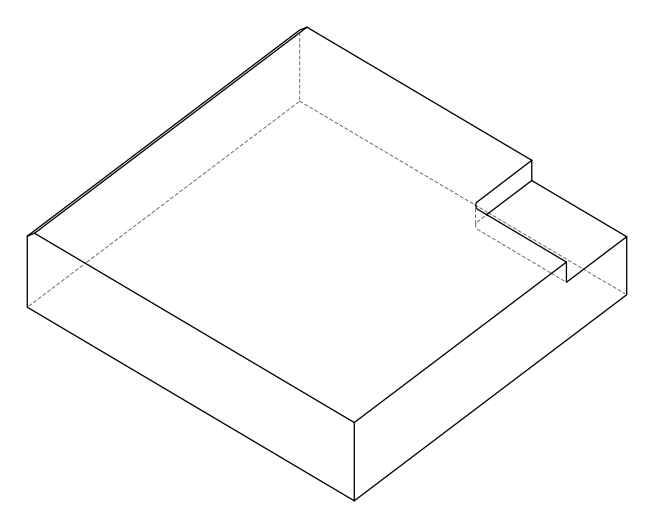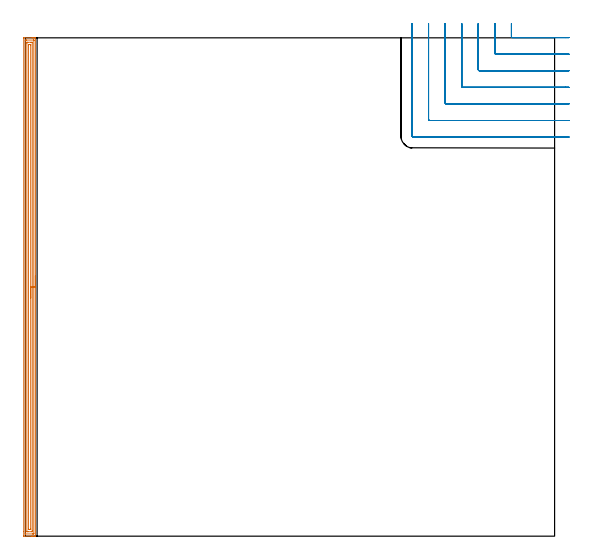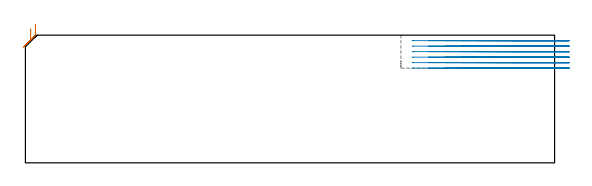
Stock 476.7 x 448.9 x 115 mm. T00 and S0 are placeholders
(PLAN: 2 operations, 1 tool changes, 28.7 min)
(1 AREA_MILL | FG_CHAMFER_SURFACE | UGT0205_001 | 14.6 min | 24728 mm3)
(2 MILL_CORNER_NOTCH_RECTANGULAR | CORNER_NOTCH_RECTANGULAR | UGT0201_135 | Follow Part, ap 4.975, ae 75% | 14.12 min | 407446 mm3)
(TOOL UGT0205_001 | Chamfer Mill 20 x 3 x 45 deg. | D20 FL50 Z2)
(TOOL UGT0201_135 | Carbide End Mill 19.9 | D19.9 FL30 Z4)
(OP 1 AREA_MILL)
G17 G21 G94 G90
T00 M6
G54
G17 G0 G90 X9. Y234.45 S1061 M3
G43 Z125. H0
G94 G1 Y234.412 Z124.128 F250.
Y234.298 Z123.263
Y234.109 Z122.412
Y233.847 Z121.58
Y233.513 Z120.774
Y233.11 Z120.
Y232.642 Z119.264
Y232.111 Z118.572
Y231.521 Z117.929
Y230.878 Z117.339
Y230.186 Z116.808
Y229.45 Z116.34
Y228.676 Z115.937
Y227.87 Z115.603
Y227.038 Z115.341
Y226.187 Z115.152
Y225.322 Z115.038
Y224.45 Z115.
Y0.174
X8.994 Y0.01 Z114.993
X8.677 Y0. Z114.676
X8.389 Z114.388
X7.705 Z113.7
X6.484 Z112.481
X5.947 Z111.942
X5.337 Z111.332
X-1.354 Y0.001 Z104.644
X-1.492 Y0.01 Z104.506
X-1.499 Y0.149 Z104.499
X-1.5 Y4.118 Z104.5
Y448.279
X-1.495 Y448.755 Z104.503
X-1.492 Y448.89 Z104.506
X-1.353 Y448.9 Z104.645
X5.947 Z111.942
X6.484 Z112.481
X6.826 Z112.822
X7.363 Z113.359
X7.705 Z113.7
X8.677 Z114.677
X8.993 Y448.89 Z114.993
X9. Y448.726 Z115.
Y224.45
X7.586 Z113.586
X7.585 Y2.53 Z113.585
X7.584 Y2.408 Z113.584
X7.579 Y2.031 Z113.579
X7.218 Y2.01 Z113.218
X6.826 Y2.004 Z112.826
X6.348 Y2. Z112.348
X-0.004 Z105.996
X-0.037 Y2.002 Z105.963
X-0.071 Y2.006 Z105.929
X-0.079 Y2.01 Z105.921
X-0.082 Y2.016 Z105.918
X-0.084 Y2.045 Z105.916
X-0.086 Y2.286 Z105.914
Y2.408
X-0.085 Y446.37 Z105.915
X-0.084 Y446.492 Z105.916
X-0.079 Y446.869 Z105.921
X0.282 Y446.891 Z106.282
X0.674 Y446.896 Z106.674
X1.152 Y446.9 Z107.152
X7.504 Z113.504
X7.537 Y446.898 Z113.537
X7.571 Y446.894 Z113.571
X7.579 Y446.89 Z113.579
X7.581 Y446.884 Z113.581
X7.584 Y446.855 Z113.584
X7.585 Y446.614 Z113.585
X7.586 Y446.492 Z113.586
Y224.45
X6.171 Z112.171
Y4.86
X6.17 Y4.195 Z112.17
X6.168 Y4.081 Z112.168
X6.165 Y4.026 Z112.165
X6.161 Y4.009 Z112.161
X6.134 Y4.005 Z112.134
X5.947 Y4.002 Z111.947
X5.26 Y4. Z111.26
X2.623 Z108.623
X1.744 Z107.744
X1.553 Y4.002 Z107.553
X1.362 Y4.008 Z107.362
X1.34 Y4.01 Z107.34
X1.335 Y4.021 Z107.335
X1.332 Y4.058 Z107.332
X1.329 Y4.119 Z107.329
Y4.195
X1.328 Y4.423 Z107.328
X1.329 Y444.04 Z107.329
X1.33 Y444.705 Z107.33
X1.332 Y444.819 Z107.332
X1.335 Y444.874 Z107.335
X1.339 Y444.891 Z107.339
X1.366 Y444.895 Z107.366
X1.553 Y444.898 Z107.553
X2.24 Y444.9 Z108.24
X4.877 Z110.877
X5.756 Z111.756
X5.947 Y444.898 Z111.947
X6.138 Y444.892 Z112.138
X6.16 Y444.89 Z112.16
X6.165 Y444.879 Z112.165
X6.168 Y444.842 Z112.168
X6.17 Y444.781 Z112.17
X6.171 Y444.705 Z112.171
Y444.477
Y224.45
X4.757 Z110.757
Y6.875
X4.756 Y6.299 Z110.756
X4.754 Y6.106 Z110.754
X4.751 Y6.037 Z110.751
X4.748 Y6.01 Z110.748
X4.727 Y6.008 Z110.727
X4.62 Y6.004 Z110.62
X4.189 Y6. Z110.189
X3.292 Z109.292
X2.88 Y6.004 Z108.88
X2.777 Y6.007 Z108.777
X2.755 Y6.01 Z108.755
X2.749 Y6.02 Z108.749
X2.747 Y6.056 Z108.747
X2.745 Y6.14 Z108.745
X2.743 Y6.559 Z108.743
Y6.875
Y442.025
X2.744 Y442.601 Z108.744
X2.746 Y442.794 Z108.746
X2.749 Y442.863 Z108.749
X2.752 Y442.89 Z108.752
X2.773 Y442.892 Z108.773
X2.88 Y442.896 Z108.88
X3.311 Y442.9 Z109.311
X4.207 Z110.207
X4.62 Y442.897 Z110.62
X4.723 Y442.893 Z110.723
X4.745 Y442.89 Z110.745
X4.751 Y442.88 Z110.751
X4.753 Y442.844 Z110.753
X4.755 Y442.76 Z110.755
X4.757 Y442.341 Z110.757
Y442.025
Y224.45
Y223.579 Z110.795
Y222.714 Z110.909
Y221.862 Z111.098
Y221.03 Z111.36
Y220.224 Z111.694
Y219.45 Z112.097
Y218.714 Z112.566
Y218.022 Z113.097
Y217.379 Z113.686
Y216.79 Z114.329
Y216.259 Z115.022
Y215.79 Z115.757
Y215.387 Z116.531
Y215.053 Z117.337
Y214.791 Z118.169
Y214.602 Z119.021
Y214.488 Z119.886
Y214.45 Z120.757
G0 Z125.
M5
M2
(OP 2 MILL_CORNER_NOTCH_RECTANGULAR)
G17 G21 G94 G90
T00 M6
G54
G17 G0 G90 X437.8 Y461.85 S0 M3
G43 Z125. H0
Z110.05
G94 G1 Y458.85 F250.
Y450.088 F500.
G3 X438.788 Y449.1 R0.995
G1 X486.648
X489.648 F250.
G0 Z125.
X422.875 Y461.85
Z110.05
G1 Y458.85
Y435.163 F500.
G3 X423.863 Y434.175 R0.995
G1 X486.65
X489.65 F250.
G0 Z125.
X407.95 Y461.85
Z110.05
G1 Y458.85
Y420.239 F500.
G3 X408.939 Y419.25 R0.995
G1 X486.65
X489.65 F250.
G0 Z125.
X393.025 Y461.85
Z110.05
G1 Y458.85
Y405.314 F500.
G3 X394.014 Y404.325 R0.995
G1 X486.65
X489.65 F250.
G0 Z125.
X378.1 Y461.85
Z110.05
G1 Y458.85
Y390.389 F500.
G3 X379.089 Y389.4 R0.995
G1 X486.65
X489.65 F250.
G0 Z125.
X363.175 Y461.85
Z110.05
G1 Y458.85
Y375.465 F500.
G3 X364.165 Y374.475 R0.995
G1 X486.65
X489.65 F250.
G0 Z125.
X348.25 Y461.85
Z110.05
G1 Y458.85
Y360.54 F500.
G3 X349.24 Y359.55 R0.995
G1 X486.65
X489.65 F250.
G0 Z125.
X437.8 Y461.85
Z105.1
G1 Y458.85
Y450.088 F500.
G3 X438.788 Y449.1 R0.995
G1 X486.648
X489.648 F250.
G0 Z125.
X422.875 Y461.85
Z105.1
G1 Y458.85
Y435.163 F500.
G3 X423.863 Y434.175 R0.995
G1 X486.65
X489.65 F250.
G0 Z125.
X407.95 Y461.85
Z105.1
G1 Y458.85
Y420.239 F500.
G3 X408.939 Y419.25 R0.995
G1 X486.65
X489.65 F250.
G0 Z125.
X393.025 Y461.85
Z105.1
G1 Y458.85
Y405.314 F500.
G3 X394.014 Y404.325 R0.995
G1 X486.65
X489.65 F250.
G0 Z125.
X378.1 Y461.85
Z105.1
G1 Y458.85
Y390.389 F500.
G3 X379.089 Y389.4 R0.995
G1 X486.65
X489.65 F250.
G0 Z125.
X363.175 Y461.85
Z105.1
G1 Y458.85
Y375.465 F500.
G3 X364.165 Y374.475 R0.995
G1 X486.65
X489.65 F250.
G0 Z125.
X348.25 Y461.85
Z105.1
G1 Y458.85
Y360.54 F500.
G3 X349.24 Y359.55 R0.995
G1 X486.65
X489.65 F250.
G0 Z125.
X437.8 Y461.85
Z100.15
G1 Y458.85
Y450.088 F500.
G3 X438.788 Y449.1 R0.995
G1 X486.648
X489.648 F250.
G0 Z125.
X422.875 Y461.85
Z100.15
G1 Y458.85
Y435.163 F500.
G3 X423.863 Y434.175 R0.995
G1 X486.65
X489.65 F250.
G0 Z125.
X407.95 Y461.85
Z100.15
G1 Y458.85
Y420.239 F500.
G3 X408.939 Y419.25 R0.995
G1 X486.65
X489.65 F250.
G0 Z125.
X393.025 Y461.85
Z100.15
G1 Y458.85
Y405.314 F500.
G3 X394.014 Y404.325 R0.995
G1 X486.65
X489.65 F250.
G0 Z125.
X378.1 Y461.85
Z100.15
G1 Y458.85
Y390.389 F500.
G3 X379.089 Y389.4 R0.995
G1 X486.65
X489.65 F250.
G0 Z125.
X363.175 Y461.85
Z100.15
G1 Y458.85
Y375.465 F500.
G3 X364.165 Y374.475 R0.995
G1 X486.65
X489.65 F250.
G0 Z125.
X348.25 Y461.85
Z100.15
G1 Y458.85
Y360.54 F500.
G3 X349.24 Y359.55 R0.995
G1 X486.65
X489.65 F250.
G0 Z125.
X437.8 Y461.85
Z95.2
G1 Y458.85
Y450.088 F500.
G3 X438.788 Y449.1 R0.995
G1 X486.648
X489.648 F250.
G0 Z125.
X422.875 Y461.85
Z95.2
G1 Y458.85
Y435.163 F500.
G3 X423.863 Y434.175 R0.995
G1 X486.65
X489.65 F250.
G0 Z125.
X407.95 Y461.85
Z95.2
G1 Y458.85
Y420.239 F500.
G3 X408.939 Y419.25 R0.995
G1 X486.65
X489.65 F250.
G0 Z125.
X393.025 Y461.85
Z95.2
G1 Y458.85
Y405.314 F500.
G3 X394.014 Y404.325 R0.995
G1 X486.65
X489.65 F250.
G0 Z125.
X378.1 Y461.85
Z95.2
G1 Y458.85
Y390.389 F500.
G3 X379.089 Y389.4 R0.995
G1 X486.65
X489.65 F250.
G0 Z125.
X363.175 Y461.85
Z95.2
G1 Y458.85
Y375.465 F500.
G3 X364.165 Y374.475 R0.995
G1 X486.65
X489.65 F250.
G0 Z125.
X348.25 Y461.85
Z95.2
G1 Y458.85
Y360.54 F500.
G3 X349.24 Y359.55 R0.995
G1 X486.65
X489.65 F250.
G0 Z125.
X437.8 Y461.85
Z90.25
G1 Y458.85
Y450.088 F500.
G3 X438.788 Y449.1 R0.995
G1 X486.648
X489.648 F250.
G0 Z125.
X422.875 Y461.85
Z90.25
G1 Y458.85
Y435.163 F500.
G3 X423.863 Y434.175 R0.995
G1 X486.65
X489.65 F250.
G0 Z125.
X407.95 Y461.85
Z90.25
G1 Y458.85
Y420.239 F500.
G3 X408.939 Y419.25 R0.995
G1 X486.65
X489.65 F250.
G0 Z125.
X393.025 Y461.85
Z90.25
G1 Y458.85
Y405.314 F500.
G3 X394.014 Y404.325 R0.995
G1 X486.65
X489.65 F250.
G0 Z125.
X378.1 Y461.85
Z90.25
G1 Y458.85
Y390.389 F500.
G3 X379.089 Y389.4 R0.995
G1 X486.65
X489.65 F250.
G0 Z125.
X363.175 Y461.85
Z90.25
G1 Y458.85
Y375.465 F500.
G3 X364.165 Y374.475 R0.995
G1 X486.65
X489.65 F250.
G0 Z125.
X348.25 Y461.85
Z90.25
G1 Y458.85
Y360.54 F500.
G3 X349.24 Y359.55 R0.995
G1 X486.65
X489.65 F250.
G0 Z125.
X437.8 Y461.85
Z85.3
G1 Y458.85
Y450.088 F500.
G3 X438.788 Y449.1 R0.995
G1 X486.648
X489.648 F250.
G0 Z125.
X422.875 Y461.85
Z85.3
G1 Y458.85
Y435.163 F500.
G3 X423.863 Y434.175 R0.995
G1 X486.65
X489.65 F250.
G0 Z125.
X407.95 Y461.85
Z85.3
G1 Y458.85
Y420.239 F500.
G3 X408.939 Y419.25 R0.995
G1 X486.65
X489.65 F250.
G0 Z125.
X393.025 Y461.85
Z85.3
G1 Y458.85
Y405.314 F500.
G3 X394.014 Y404.325 R0.995
G1 X486.65
X489.65 F250.
G0 Z125.
X378.1 Y461.85
Z85.3
G1 Y458.85
Y390.389 F500.
G3 X379.089 Y389.4 R0.995
G1 X486.65
X489.65 F250.
G0 Z125.
X363.175 Y461.85
Z85.3
G1 Y458.85
Y375.465 F500.
G3 X364.165 Y374.475 R0.995
G1 X486.65
X489.65 F250.
G0 Z125.
X348.25 Y461.85
Z85.3
G1 Y458.85
Y360.54 F500.
G3 X349.24 Y359.55 R0.995
G1 X486.65
X489.65 F250.
G0 Z125.
M5
M2
